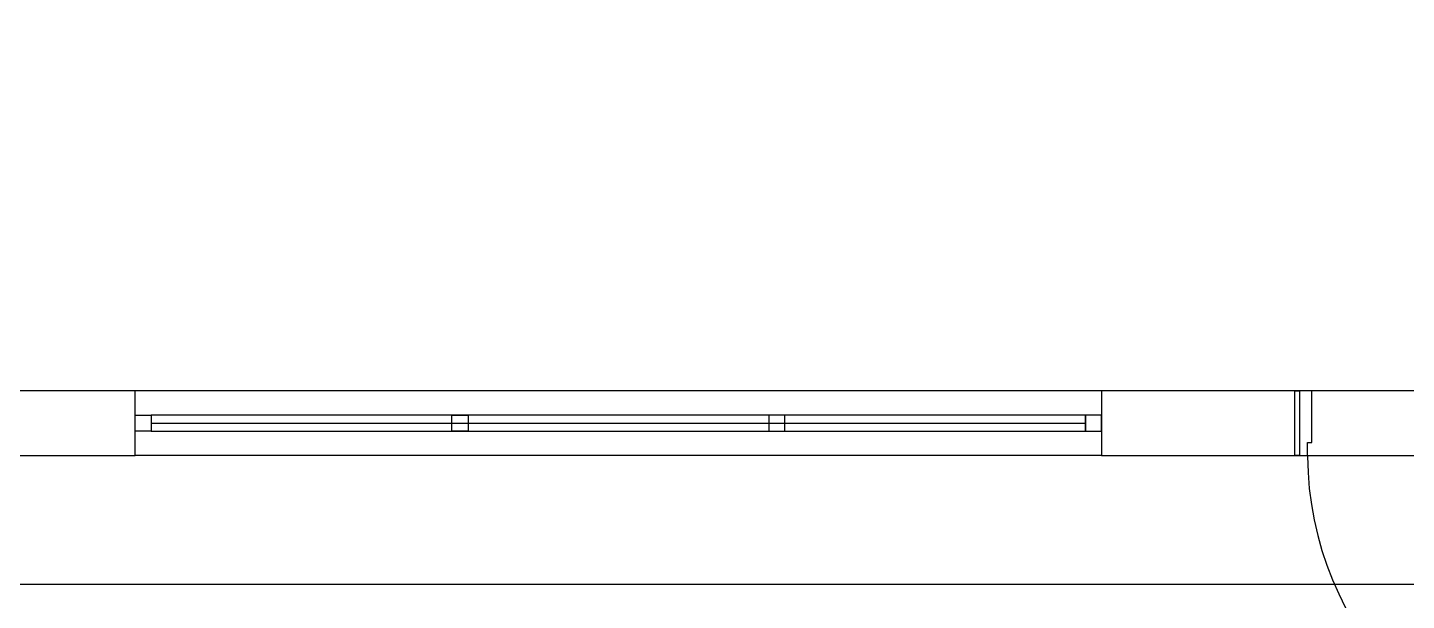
# Model space of a CAD drawing. Header units: metres. Extents: x -658 to -58, y -713 to -118.
# Drawn here: x -217.439 to -213.16, y -265.632 to -263.855 of the extents above; entities that cross this region are included whole.
import ezdxf

# ---------------------------------------------------------------- set-up
doc = ezdxf.new("R2010")
doc.units = ezdxf.units.M
doc.header["$LTSCALE"] = 100
doc.layers.add('plan', color=8, linetype='Continuous')

# ---------------------------------------------------------------- blocks, each defined once
blk = doc.blocks.new('*U103')
for points in [[(79, 1116), (79, 100), (39, 100), (39, 1116)], [(0, -100), (14, -100), (14, 100), (0, 100)], [(1100, -100), (1086, -100), (1086, 100), (1100, 100)]]:
    blk.add_lwpolyline(points, close=True)
at = {"ltscale": 0.25}
for points in [[(1100, 100), (0, 100)], [(0, -100), (1100, -100)]]:
    blk.add_lwpolyline(points, dxfattribs=at)
at = {"flags": 128}
for points in [[(14, -100), (14, 100), (14, 100), (39, 100), (39, 60), (52, 60), (52, -100)], [(1086, -100), (1086, 100), (1086, 100), (1061, 100), (1061, 60), (1048, 60), (1048, -100), (1086, -100)]]:
    blk.add_lwpolyline(points, close=True, dxfattribs=at)
at = {"ltscale": 0.25}
blk.add_arc((38, 94.6), 1023.1, 0.4032, 87.1892, dxfattribs=at)
blk = doc.blocks.new('*U101')
blk.add_line((2.95, 0), (0.05, 0))
for points in [[(0.05, 0.025), (0, 0.025), (0, -0.025), (0.05, -0.025)], [(2.95, -0.025), (2.95, 0.025), (0.05, 0.025), (0.05, -0.025)], [(2.95, 0.025), (3, 0.025), (3, -0.025), (2.95, -0.025)]]:
    blk.add_lwpolyline(points, close=True)
blk = doc.blocks.new('A$C79349d3f')
at = {"layer": 'plan'}
for p, q in [((-28.9035, 8.5095), (-32.6035, 8.5095)), ((-28.9035, 8.3095), (-28.9035, 8.5095)), ((-25.9035, 8.5095), (-28.9035, 8.5095)), ((-25.3035, 8.5095), (-25.9035, 8.5095)), ((-25.9035, 8.5095), (-25.9035, 8.3095)), ((-25.3035, 8.3095), (-25.3035, 8.5095)), ((-32.8035, 8.3095), (-28.9035, 8.3095)), ((-25.9035, 8.3095), (-28.9035, 8.3095)), ((-25.9035, 8.3095), (-25.3035, 8.3095))]:
    blk.add_line(p, q, dxfattribs=at)
blk.add_lwpolyline([(-15.1035, 19.3095), (-13.5035, 19.3095), (-13.5035, 7.9095), (-33.2035, 7.9095), (-33.2035, 14.7095)], dxfattribs=at)
for points in [[(-27.8702, 8.3845), (-27.9202, 8.3845), (-27.9202, 8.4345), (-27.8702, 8.4345)], [(-26.9369, 8.3845), (-26.8869, 8.3845), (-26.8869, 8.4345), (-26.9369, 8.4345)]]:
    blk.add_lwpolyline(points, close=True, dxfattribs=at)
at = {"layer": 'plan', "xscale": 0.001, "yscale": 0.001, "zscale": 0.001, "rotation": 180}
blk.add_blockref('*U103', (-24.2035, 8.4095), dxfattribs=at)
at = {"layer": 'plan', "rotation": 180}
blk.add_blockref('*U101', (-25.9035, 8.4095), dxfattribs=at)

msp = doc.modelspace()

# ---------------------------------------------------------------- block references
at = {"layer": 'plan'}
msp.add_blockref('A$C79349d3f', (-188.202, -273.4915), dxfattribs=at)

doc.saveas('drawing.dxf')
